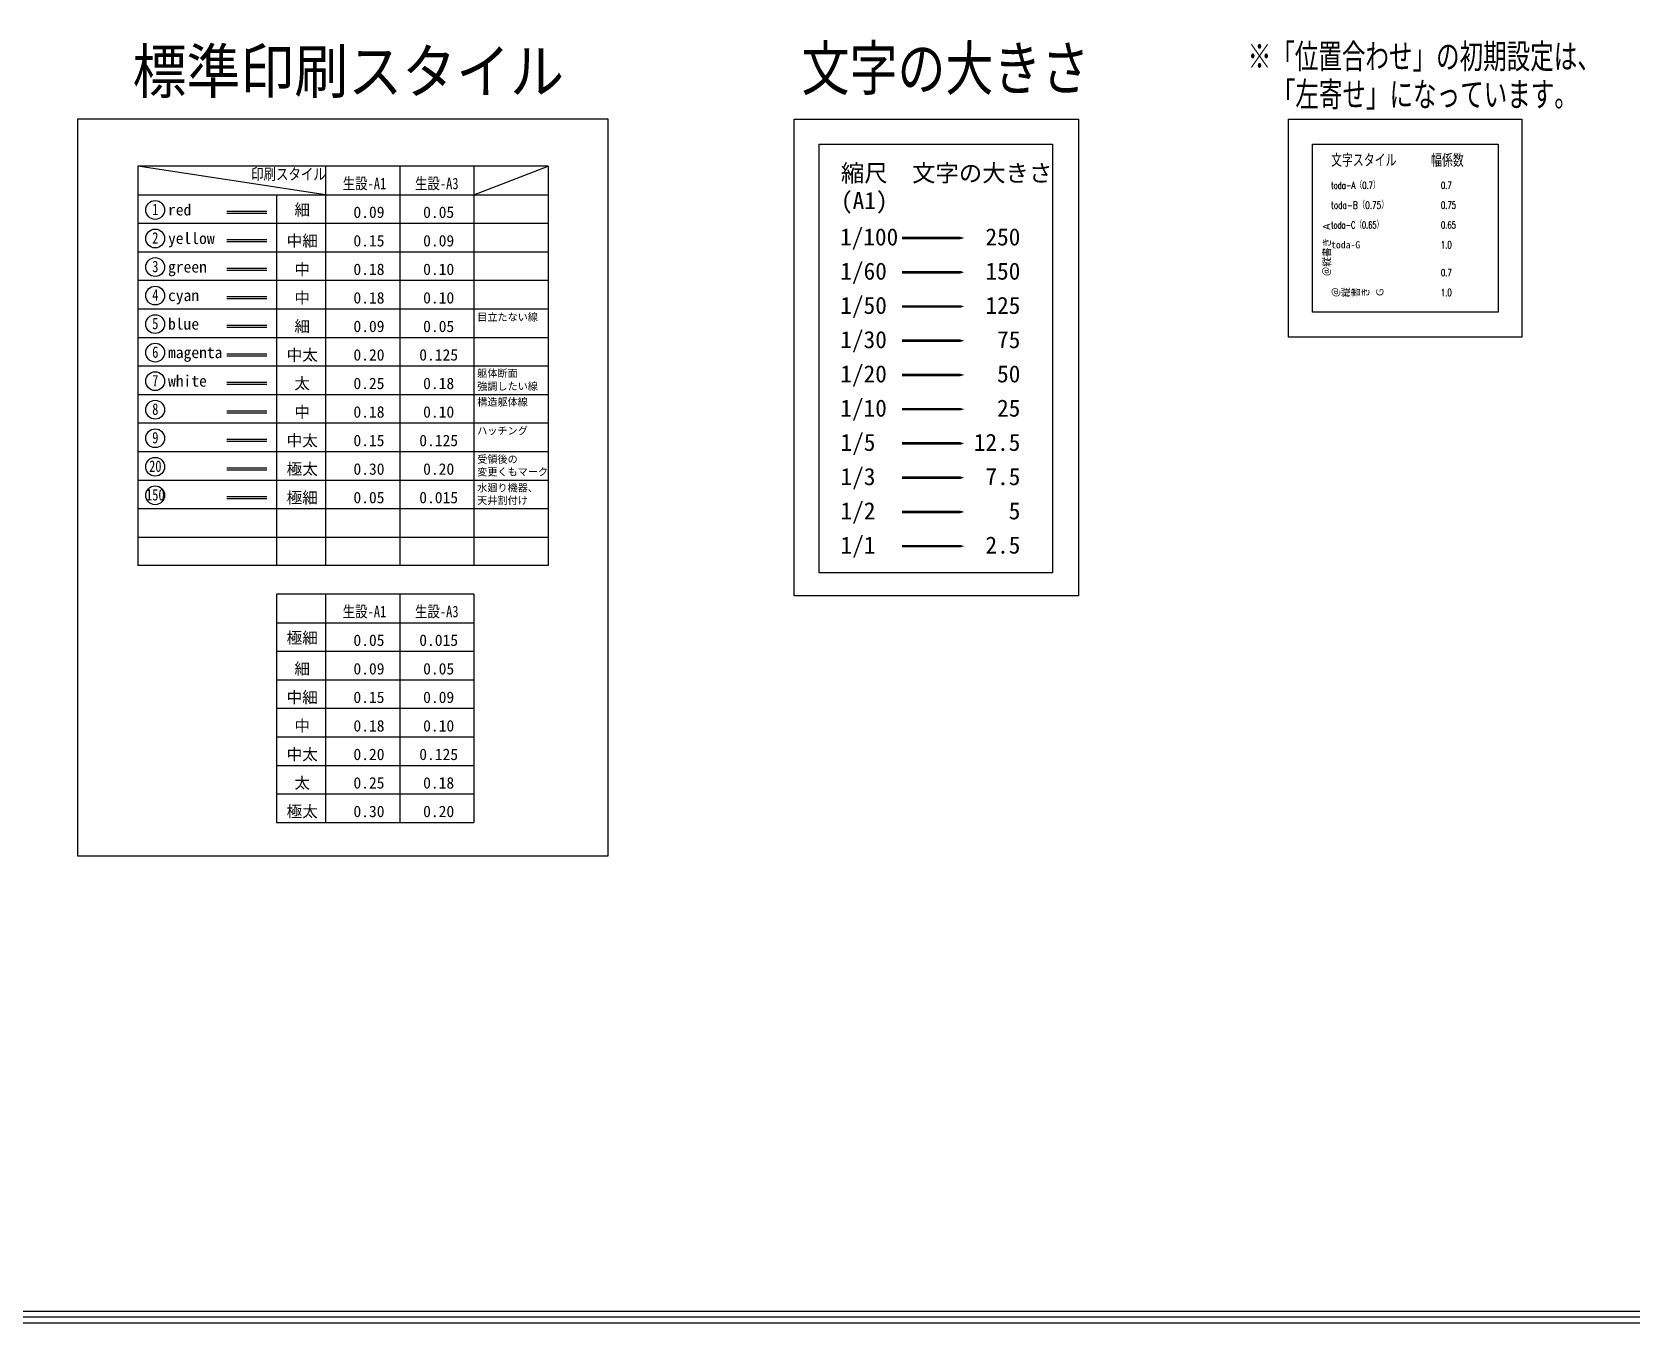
# Model space of a CAD drawing. Extents: x -229451 to 47804, y -161247 to 19812.
# Drawn here: x -195226 to -167205, y -118559 to -95936 of the extents above; entities that cross this region are included whole.
import ezdxf
from ezdxf.enums import TextEntityAlignment as Align

# ---------------------------------------------------------------- set-up
doc = ezdxf.new("R2010")
doc.units = 0
doc.header["$LTSCALE"] = 450
for name, color, linetype in [('E0_図面枠A', 4, 'CONTINUOUS'), ('E1_文字A', 3, 'CONTINUOUS'), ('ZZ_記載例', 30, 'CONTINUOUS')]:
    doc.layers.add(name, color=color, linetype=linetype)
doc.styles.add('toda-A (0.7)', font='romans.shx', dxfattribs={"width": 0.7, "bigfont": 'extfont.shx'})
doc.styles.add('toda-B (0.75)', font='romans.shx', dxfattribs={"width": 0.75, "bigfont": 'extfont.shx'})
doc.styles.add('toda-G', font='')
doc.styles.add('＠縦書きＡ', font='txt.shx', dxfattribs={"bigfont": 'extfont.shx'})
doc.styles.add('＠縦書きＧ', font='')
doc.styles.get('toda-G').set_extended_font_data('MS Gothic')
doc.styles.get('＠縦書きＧ').set_extended_font_data('@MS Gothic')

msp = doc.modelspace()

# ---------------------------------------------------------------- linework, layer by layer
at = {"layer": 'E0_図面枠A', "color": 7}
for p, q in [((-186181.7667, -98287.1015), (-193373.3671, -98287.1015)), ((-193373.3671, -98287.1015), (-193373.3671, -105287.1015)), ((-186181.7667, -98287.1015), (-186181.7667, -105287.1015)), ((-193373.3671, -98787.1015), (-186181.7667, -98787.1015)), ((-186181.7667, -105287.1015), (-193373.3671, -105287.1015)), ((-187481.7667, -105787.1015), (-190941.1296, -105787.1015)), ((-190941.1296, -105787.1015), (-190941.1296, -109787.1015)), ((-187481.7667, -105787.1015), (-187481.7667, -109787.1015)), ((-190941.1296, -106287.1015), (-187481.7667, -106287.1015)), ((-190941.1296, -109787.1015), (-187481.7667, -109787.1015))]:
    msp.add_line(p, q, dxfattribs=at)
at = {"layer": 'E0_図面枠A', "color": 5}
for p, q in [((-190081.7667, -98787.1015), (-193373.3671, -98287.1015)), ((-187481.7667, -98787.1015), (-186181.7667, -98287.1015)), ((-190941.1296, -98787.1015), (-190941.1296, -105287.1015))]:
    msp.add_line(p, q, dxfattribs=at)
at = {"layer": 'E0_図面枠A'}
for p, q in [((-190081.7667, -98287.1015), (-190081.7667, -105287.1015)), ((-188781.7667, -98287.1015), (-188781.7667, -105287.1015)), ((-187481.7667, -98287.1015), (-187481.7667, -105287.1015)), ((-193373.3671, -99287.1015), (-186181.7667, -99287.1015)), ((-193373.3671, -99787.1015), (-186181.7667, -99787.1015)), ((-193373.3671, -100287.1015), (-186181.7667, -100287.1015)), ((-193373.3671, -100787.1015), (-186181.7667, -100787.1015)), ((-193373.3671, -101287.1015), (-186181.7667, -101287.1015)), ((-193373.3671, -101787.1015), (-186181.7667, -101787.1015)), ((-193373.3671, -102287.1015), (-186181.7667, -102287.1015)), ((-193373.3671, -102787.1015), (-186181.7667, -102787.1015)), ((-193373.3671, -103287.1015), (-186181.7667, -103287.1015)), ((-193373.3671, -103787.1015), (-186181.7667, -103787.1015)), ((-193373.3671, -104287.1015), (-186181.7667, -104287.1015)), ((-193373.3671, -104787.1015), (-186181.7667, -104787.1015)), ((-190081.7667, -105787.1015), (-190081.7667, -109787.1015)), ((-188781.7667, -105787.1015), (-188781.7667, -109787.1015)), ((-190941.1296, -106787.1015), (-187481.7667, -106787.1015)), ((-190941.1296, -107287.1015), (-187481.7667, -107287.1015)), ((-190941.1296, -107787.1015), (-187481.7667, -107787.1015)), ((-190941.1296, -108287.1015), (-187481.7667, -108287.1015)), ((-190941.1296, -108787.1015), (-187481.7667, -108787.1015)), ((-190941.1296, -109287.1015), (-187481.7667, -109287.1015))]:
    msp.add_line(p, q, dxfattribs=at)
for points in [[(-181429.112, -97901.3619), (-177345.4511, -97901.3619), (-177345.4511, -105414.0687), (-181429.112, -105414.0687)], [(-172788.4616, -97901.3619), (-169535.9187, -97901.3619), (-169535.9187, -100845.2018), (-172788.4616, -100845.2018)]]:
    msp.add_lwpolyline(points, close=True, dxfattribs=at)
at = {"layer": 'E1_文字A', "linetype": 'Continuous', "lineweight": -3}
for points in [[(-178887.3577, -99546.0705, 0, 150, 0), (-179133.3306, -99546.0705, 45, 45, 0), (-179977.8372, -99546.0705, 45, 45, 0)], [(-178887.3577, -100146.0705, 0, 150, 0), (-179133.3306, -100146.0705, 45, 45, 0), (-179977.8372, -100146.0705, 45, 45, 0)], [(-178887.3577, -100746.0705, 0, 150, 0), (-179133.3306, -100746.0705, 45, 45, 0), (-179977.8372, -100746.0705, 45, 45, 0)], [(-178887.3577, -101346.0705, 0, 150, 0), (-179133.3306, -101346.0705, 45, 45, 0), (-179977.8372, -101346.0705, 45, 45, 0)], [(-178887.3577, -101946.0705, 0, 150, 0), (-179133.3306, -101946.0705, 45, 45, 0), (-179977.8372, -101946.0705, 45, 45, 0)], [(-178887.3577, -102546.0705, 0, 150, 0), (-179133.3306, -102546.0705, 45, 45, 0), (-179977.8372, -102546.0705, 45, 45, 0)], [(-178887.3577, -103146.0705, 0, 150, 0), (-179133.3306, -103146.0705, 45, 45, 0), (-179977.8372, -103146.0705, 45, 45, 0)], [(-178887.3577, -103746.0705, 0, 150, 0), (-179133.3306, -103746.0705, 45, 45, 0), (-179977.8372, -103746.0705, 45, 45, 0)], [(-178887.3577, -104346.0705, 0, 150, 0), (-179133.3306, -104346.0705, 45, 45, 0), (-179977.8372, -104346.0705, 45, 45, 0)], [(-178887.3577, -104946.0705, 0, 150, 0), (-179133.3306, -104946.0705, 45, 45, 0), (-179977.8372, -104946.0705, 45, 45, 0)]]:
    msp.add_lwpolyline(points, format="xyseb", dxfattribs=at)
at = {"layer": 'ZZ_記載例', "color": 1}
for p, q in [((-191811.9675, -99073.502), (-191112.7679, -99073.502)), ((-191811.9675, -99108.4737), (-191112.7679, -99108.4737))]:
    msp.add_line(p, q, dxfattribs=at)
at = {"layer": 'ZZ_記載例', "color": 2}
for p, q in [((-191811.9675, -99573.502), (-191112.7679, -99573.502)), ((-191811.9675, -99608.4737), (-191112.7679, -99608.4737))]:
    msp.add_line(p, q, dxfattribs=at)
at = {"layer": 'ZZ_記載例', "color": 3}
for p, q in [((-191811.9675, -100073.502), (-191112.7679, -100073.502)), ((-191811.9675, -100108.4737), (-191112.7679, -100108.4737))]:
    msp.add_line(p, q, dxfattribs=at)
at = {"layer": 'ZZ_記載例', "color": 4}
for p, q in [((-191811.9675, -100573.502), (-191112.7679, -100573.502)), ((-191811.9675, -100608.4737), (-191112.7679, -100608.4737))]:
    msp.add_line(p, q, dxfattribs=at)
at = {"layer": 'ZZ_記載例', "color": 5}
for p, q in [((-191811.9675, -101073.502), (-191112.7679, -101073.502)), ((-191811.9675, -101108.4737), (-191112.7679, -101108.4737))]:
    msp.add_line(p, q, dxfattribs=at)
at = {"layer": 'ZZ_記載例', "color": 6}
for p, q in [((-191811.9675, -101573.502), (-191112.7679, -101573.502)), ((-191811.9675, -101608.4737), (-191112.7679, -101608.4737))]:
    msp.add_line(p, q, dxfattribs=at)
at = {"layer": 'ZZ_記載例', "color": 7}
for p, q in [((-191811.9675, -102073.502), (-191112.7679, -102073.502)), ((-191811.9675, -102108.4737), (-191112.7679, -102108.4737))]:
    msp.add_line(p, q, dxfattribs=at)
at = {"layer": 'ZZ_記載例', "color": 8}
for p, q in [((-191811.9675, -102573.502), (-191112.7679, -102573.502)), ((-191811.9675, -102608.4737), (-191112.7679, -102608.4737))]:
    msp.add_line(p, q, dxfattribs=at)
at = {"layer": 'ZZ_記載例', "color": 9}
for p, q in [((-191811.9675, -103073.502), (-191112.7679, -103073.502)), ((-191811.9675, -103108.4737), (-191112.7679, -103108.4737))]:
    msp.add_line(p, q, dxfattribs=at)
at = {"layer": 'ZZ_記載例', "color": 20}
for p, q in [((-191811.9675, -103573.502), (-191112.7679, -103573.502)), ((-191811.9675, -103608.4737), (-191112.7679, -103608.4737))]:
    msp.add_line(p, q, dxfattribs=at)
at = {"layer": 'ZZ_記載例', "color": 150}
for p, q in [((-191811.9675, -104073.502), (-191112.7679, -104073.502)), ((-191811.9675, -104108.4737), (-191112.7679, -104108.4737))]:
    msp.add_line(p, q, dxfattribs=at)
at = {"layer": 'ZZ_記載例'}
for points in [[(-229450.6548, -73809.1702), (-149779.0945, -73809.1702), (-149779.0945, -118559.3388), (-229450.6548, -118559.3388)], [(-229350.6548, -73909.1702), (-149879.0945, -73909.1702), (-149879.0945, -118459.3388), (-229350.6548, -118459.3388)], [(-229250.6548, -74009.1702), (-149979.0945, -74009.1702), (-149979.0945, -118359.3388), (-229250.6548, -118359.3388)], [(-194428.8775, -97464.9196), (-194428.8775, -110374.7587), (-185126.2563, -110374.7587), (-185126.2563, -97464.9196)], [(-181869.3807, -97464.9196), (-176887.3798, -97464.9196), (-176887.3798, -105817.3631), (-181869.3807, -105817.3631)], [(-173208.4616, -97464.9196), (-169115.9187, -97464.9196), (-169115.9187, -101281.6441), (-173208.4616, -101281.6441)]]:
    msp.add_lwpolyline(points, close=True, dxfattribs=at)
at = {"layer": 'ZZ_記載例', "color": 3}
for centre in [(-193066.4743, -99055.4168), (-193066.4743, -99555.4168), (-193066.4743, -100055.4168), (-193066.4743, -100555.4168), (-193066.4743, -101055.4168), (-193066.4743, -101555.4168), (-193066.4743, -102055.4168), (-193066.4743, -102555.4168), (-193066.4743, -103055.4168), (-193066.4743, -103555.4168), (-193066.4743, -104055.4168)]:
    msp.add_circle(centre, 164.6816, dxfattribs=at)

# ---------------------------------------------------------------- texts
at = {"layer": 'E1_文字A', "lineweight": -3, "style": 'toda-G', "width": 0.7}
for s, p in [('文字スタイル', (-172460.7254, -98277.8742)), ('幅係数', (-170708.8511, -98277.8742))]:
    msp.add_text(s, height=200, dxfattribs=at).set_placement(p)
at = {"layer": 'E1_文字A', "linetype": 'Continuous', "lineweight": -3, "style": 'toda-G'}
for s, p in [('縮尺', (-180641.0052, -98558.7954)), ('文字の大きさ', (-178574.7601, -98558.7954)), ('(A1)', (-180641.0052, -99040.3277)), ('1/100', (-180555.8551, -99676.7436)), ('1/60', (-180653.288, -100276.7436)), ('1/50', (-180653.288, -100876.7436)), ('1/30', (-180653.288, -101476.7436)), ('1/20', (-180653.288, -102076.7436)), ('1/10', (-180653.288, -102676.7436)), ('1/5', (-180750.7209, -103276.7436)), ('1/3', (-180750.7209, -103876.7436)), ('1/2', (-180750.7209, -104476.7436)), ('1/1', (-180750.7209, -105076.7436))]:
    msp.add_text(s, height=300, dxfattribs=at).set_placement(p, align=Align.CENTER)
at = {"layer": 'E1_文字A'}
for s, style, width, p in [('toda-A（0.7）', 'toda-A (0.7)', 0.7, (-172460.7254, -98686.1273)), ('0.7', 'toda-A (0.7)', 0.7, (-170535.7464, -98686.1273)), ('toda-B（0.75）', 'toda-B (0.75)', 0.75, (-172460.7254, -99033.4268)), ('0.75', 'toda-A (0.7)', 0.7, (-170535.7464, -99033.4268)), ('toda-C（0.65）', 'toda-B (0.75)', 0.65, (-172460.7254, -99380.7262)), ('0.65', 'toda-A (0.7)', 0.7, (-170535.7464, -99380.7262)), ('1.0', 'toda-A (0.7)', 0.7, (-170535.7464, -99728.0257)), ('0.7', 'toda-A (0.7)', 0.7, (-170535.7464, -100217.369)), ('1.0', 'toda-A (0.7)', 0.7, (-170535.7464, -100564.6685))]:
    msp.add_text(s, height=125, dxfattribs=dict(at, style=style, width=width)).set_placement(p)
at = {"layer": 'E1_文字A', "linetype": 'Continuous', "lineweight": -3, "style": 'toda-G'}
for s, p in [('250', (-177905.6366, -99676.7436)), ('150', (-177905.6366, -100276.7436)), ('125', (-177905.6366, -100876.7436)), ('75', (-177905.6366, -101476.7436)), ('50', (-177905.6366, -102076.7436)), ('25', (-177905.6366, -102676.7436)), ('12.5', (-177905.6366, -103276.7436)), ('7.5', (-177905.6366, -103876.7436)), ('5', (-177905.6366, -104476.7436)), ('2.5', (-177905.6366, -105076.7436))]:
    msp.add_text(s, height=300, dxfattribs=at).set_placement(p, align=Align.RIGHT)
at = {"layer": 'E1_文字A', "style": '＠縦書きＡ'}
msp.add_text('＠縦書き Ａ', height=125, rotation=90, dxfattribs=at).set_placement((-172460.7254, -100217.369))
at = {"layer": 'E1_文字A'}
for s, style, p in [('toda-G', 'toda-G', (-172460.7254, -99728.0257)), ('＠縦書き Ｇ', '＠縦書きＧ', (-172460.7254, -100564.6685))]:
    msp.add_text(s, height=125, dxfattribs=dict(at, style=style)).set_placement(p)
at = {"layer": 'ZZ_記載例', "color": 12, "lineweight": -3, "style": 'toda-G'}
for s, width, p in [('文字の大きさ', 0.8, (-181739.8675, -96957.1476)), ('標準印刷スタイル', 0.9, (-193463.9748, -97009.3744))]:
    msp.add_text(s, height=770, dxfattribs=dict(at, width=width)).set_placement(p)
at = {"layer": 'ZZ_記載例', "lineweight": -3, "style": 'toda-G', "width": 0.7}
for s, p in [('※「位置合わせ」の初期設定は、', (-173921.2909, -96578.9055)), ('「左寄せ」になっています。', (-173499.0319, -97245.263))]:
    msp.add_text(s, height=432, dxfattribs=at).set_placement(p)
at = {"layer": 'ZZ_記載例', "color": 7, "linetype": 'Continuous', "lineweight": -3, "style": 'toda-G', "width": 0.8}
for s, p in [('印刷スタイル', (-190730.7546, -98526.7898)), ('生設-A1', (-189399.2361, -98691.882)), ('生設-A3', (-188132.5669, -98691.882)), ('1', (-193064.5887, -99145.0146)), ('2', (-193064.5887, -99645.0146)), ('3', (-193064.5887, -100145.0146)), ('4', (-193064.5887, -100645.0146)), ('5', (-193064.5887, -101145.0146)), ('6', (-193064.5887, -101645.0146)), ('7', (-193064.5887, -102145.0146)), ('8', (-193064.5887, -102645.0146)), ('9', (-193064.5887, -103145.0146)), ('20', (-193064.5887, -103645.0146)), ('150', (-193064.5887, -104145.0146)), ('生設-A1', (-189399.2361, -106191.882)), ('生設-A3', (-188132.5669, -106191.882))]:
    msp.add_text(s, height=200, dxfattribs=at).set_placement(p, align=Align.CENTER)
at = {"layer": 'ZZ_記載例', "color": 7, "linetype": 'Continuous', "lineweight": -3, "style": 'toda-G'}
for s, height, p in [('red', 200, (-192841.538, -99151.4641)), ('yellow', 200, (-192841.538, -99651.4641)), ('green', 200, (-192841.538, -100151.4641)), ('cyan', 200, (-192841.538, -100651.4641)), ('目立たない線', 130, (-187423.4463, -100997.0924)), ('blue', 200, (-192841.538, -101151.4641)), ('magenta', 200, (-192841.538, -101651.4641)), ('white', 200, (-192841.538, -102151.4641)), ('躯体断面', 130, (-187423.4463, -101981.3921)), ('強調したい線', 130, (-187423.4463, -102209.8553)), ('構造躯体線', 130, (-187423.4463, -102484.748)), ('ハッチング', 130, (-187423.4463, -102988.9288)), ('受領後の', 130, (-187423.4463, -103488.9288)), ('変更くもマーク', 130, (-187423.4463, -103709.8553)), ('水廻り機器、', 130, (-187423.4463, -103988.9288)), ('天井割付け', 130, (-187423.4463, -104209.8553))]:
    msp.add_text(s, height=height, dxfattribs=at).set_placement(p)
at = {"layer": 'ZZ_記載例', "color": 1, "linetype": 'Continuous', "lineweight": -3, "style": 'toda-G'}
for s, p in [('細', (-190489.7755, -99151.4641)), ('0.09', (-189320.4891, -99194.3339)), ('0.05', (-188098.9181, -99194.3339))]:
    msp.add_text(s, height=200, dxfattribs=at).set_placement(p, align=Align.CENTER)
at = {"layer": 'ZZ_記載例', "color": 2, "linetype": 'Continuous', "lineweight": -3, "style": 'toda-G'}
for s, p in [('中細', (-190489.7755, -99695.1953)), ('0.15', (-189320.4891, -99694.3339)), ('0.09', (-188098.9181, -99694.3339))]:
    msp.add_text(s, height=200, dxfattribs=at).set_placement(p, align=Align.CENTER)
at = {"layer": 'ZZ_記載例', "color": 3, "linetype": 'Continuous', "lineweight": -3, "style": 'toda-G'}
for s, p in [('中', (-190489.7755, -100195.1953)), ('0.18', (-189320.4891, -100194.3339)), ('0.10', (-188098.9181, -100194.3339)), ('極細', (-190489.7755, -106651.4641)), ('0.05', (-189320.4891, -106694.3339)), ('0.015', (-188098.9181, -106694.3339)), ('細', (-190489.7755, -107195.1953)), ('0.09', (-189320.4891, -107194.3339)), ('0.05', (-188098.9181, -107194.3339)), ('中細', (-190489.7755, -107695.1953)), ('0.15', (-189320.4891, -107694.3339)), ('0.09', (-188098.9181, -107694.3339)), ('中', (-190489.7755, -108195.1953)), ('0.18', (-189320.4891, -108194.3339)), ('0.10', (-188098.9181, -108194.3339)), ('中太', (-190489.7755, -108695.1953)), ('0.20', (-189320.4891, -108694.3339)), ('0.125', (-188098.9181, -108694.3339)), ('太', (-190489.7755, -109195.1953)), ('0.25', (-189320.4891, -109194.3339)), ('0.18', (-188098.9181, -109194.3339)), ('極太', (-190489.7755, -109695.1953)), ('0.30', (-189320.4891, -109694.3339)), ('0.20', (-188098.9181, -109694.3339))]:
    msp.add_text(s, height=200, dxfattribs=at).set_placement(p, align=Align.CENTER)
at = {"layer": 'ZZ_記載例', "color": 4, "linetype": 'Continuous', "lineweight": -3, "style": 'toda-G'}
for s, p in [('中', (-190489.7755, -100695.1953)), ('0.18', (-189320.4891, -100694.3339)), ('0.10', (-188098.9181, -100694.3339))]:
    msp.add_text(s, height=200, dxfattribs=at).set_placement(p, align=Align.CENTER)
at = {"layer": 'ZZ_記載例', "color": 5, "linetype": 'Continuous', "lineweight": -3, "style": 'toda-G'}
for s, p in [('細', (-190489.7755, -101195.1953)), ('0.09', (-189320.4891, -101194.3339)), ('0.05', (-188098.9181, -101194.3339))]:
    msp.add_text(s, height=200, dxfattribs=at).set_placement(p, align=Align.CENTER)
at = {"layer": 'ZZ_記載例', "color": 6, "linetype": 'Continuous', "lineweight": -3, "style": 'toda-G'}
for s, p in [('中太', (-190489.7755, -101695.1953)), ('0.20', (-189320.4891, -101694.3339)), ('0.125', (-188098.9181, -101694.3339))]:
    msp.add_text(s, height=200, dxfattribs=at).set_placement(p, align=Align.CENTER)
at = {"layer": 'ZZ_記載例', "color": 7, "linetype": 'Continuous', "lineweight": -3, "style": 'toda-G'}
for s, p in [('太', (-190489.7755, -102195.1953)), ('0.25', (-189320.4891, -102194.3339)), ('0.18', (-188098.9181, -102194.3339))]:
    msp.add_text(s, height=200, dxfattribs=at).set_placement(p, align=Align.CENTER)
at = {"layer": 'ZZ_記載例', "color": 8, "linetype": 'Continuous', "lineweight": -3, "style": 'toda-G'}
for s, p in [('中', (-190489.7755, -102695.1953)), ('0.18', (-189320.4891, -102694.3339)), ('0.10', (-188098.9181, -102694.3339))]:
    msp.add_text(s, height=200, dxfattribs=at).set_placement(p, align=Align.CENTER)
at = {"layer": 'ZZ_記載例', "color": 9, "linetype": 'Continuous', "lineweight": -3, "style": 'toda-G'}
for s, p in [('中太', (-190489.7755, -103195.1953)), ('0.15', (-189320.4891, -103194.3339)), ('0.125', (-188098.9181, -103194.3339))]:
    msp.add_text(s, height=200, dxfattribs=at).set_placement(p, align=Align.CENTER)
at = {"layer": 'ZZ_記載例', "color": 20, "linetype": 'Continuous', "lineweight": -3, "style": 'toda-G'}
for s, p in [('極太', (-190489.7755, -103695.1953)), ('0.30', (-189320.4891, -103694.3339)), ('0.20', (-188098.9181, -103694.3339))]:
    msp.add_text(s, height=200, dxfattribs=at).set_placement(p, align=Align.CENTER)
at = {"layer": 'ZZ_記載例', "color": 150, "linetype": 'Continuous', "lineweight": -3, "style": 'toda-G'}
for s, p in [('極細', (-190489.7755, -104195.1953)), ('0.05', (-189320.4891, -104194.3339)), ('0.015', (-188098.9181, -104194.3339))]:
    msp.add_text(s, height=200, dxfattribs=at).set_placement(p, align=Align.CENTER)

doc.saveas('drawing.dxf')
